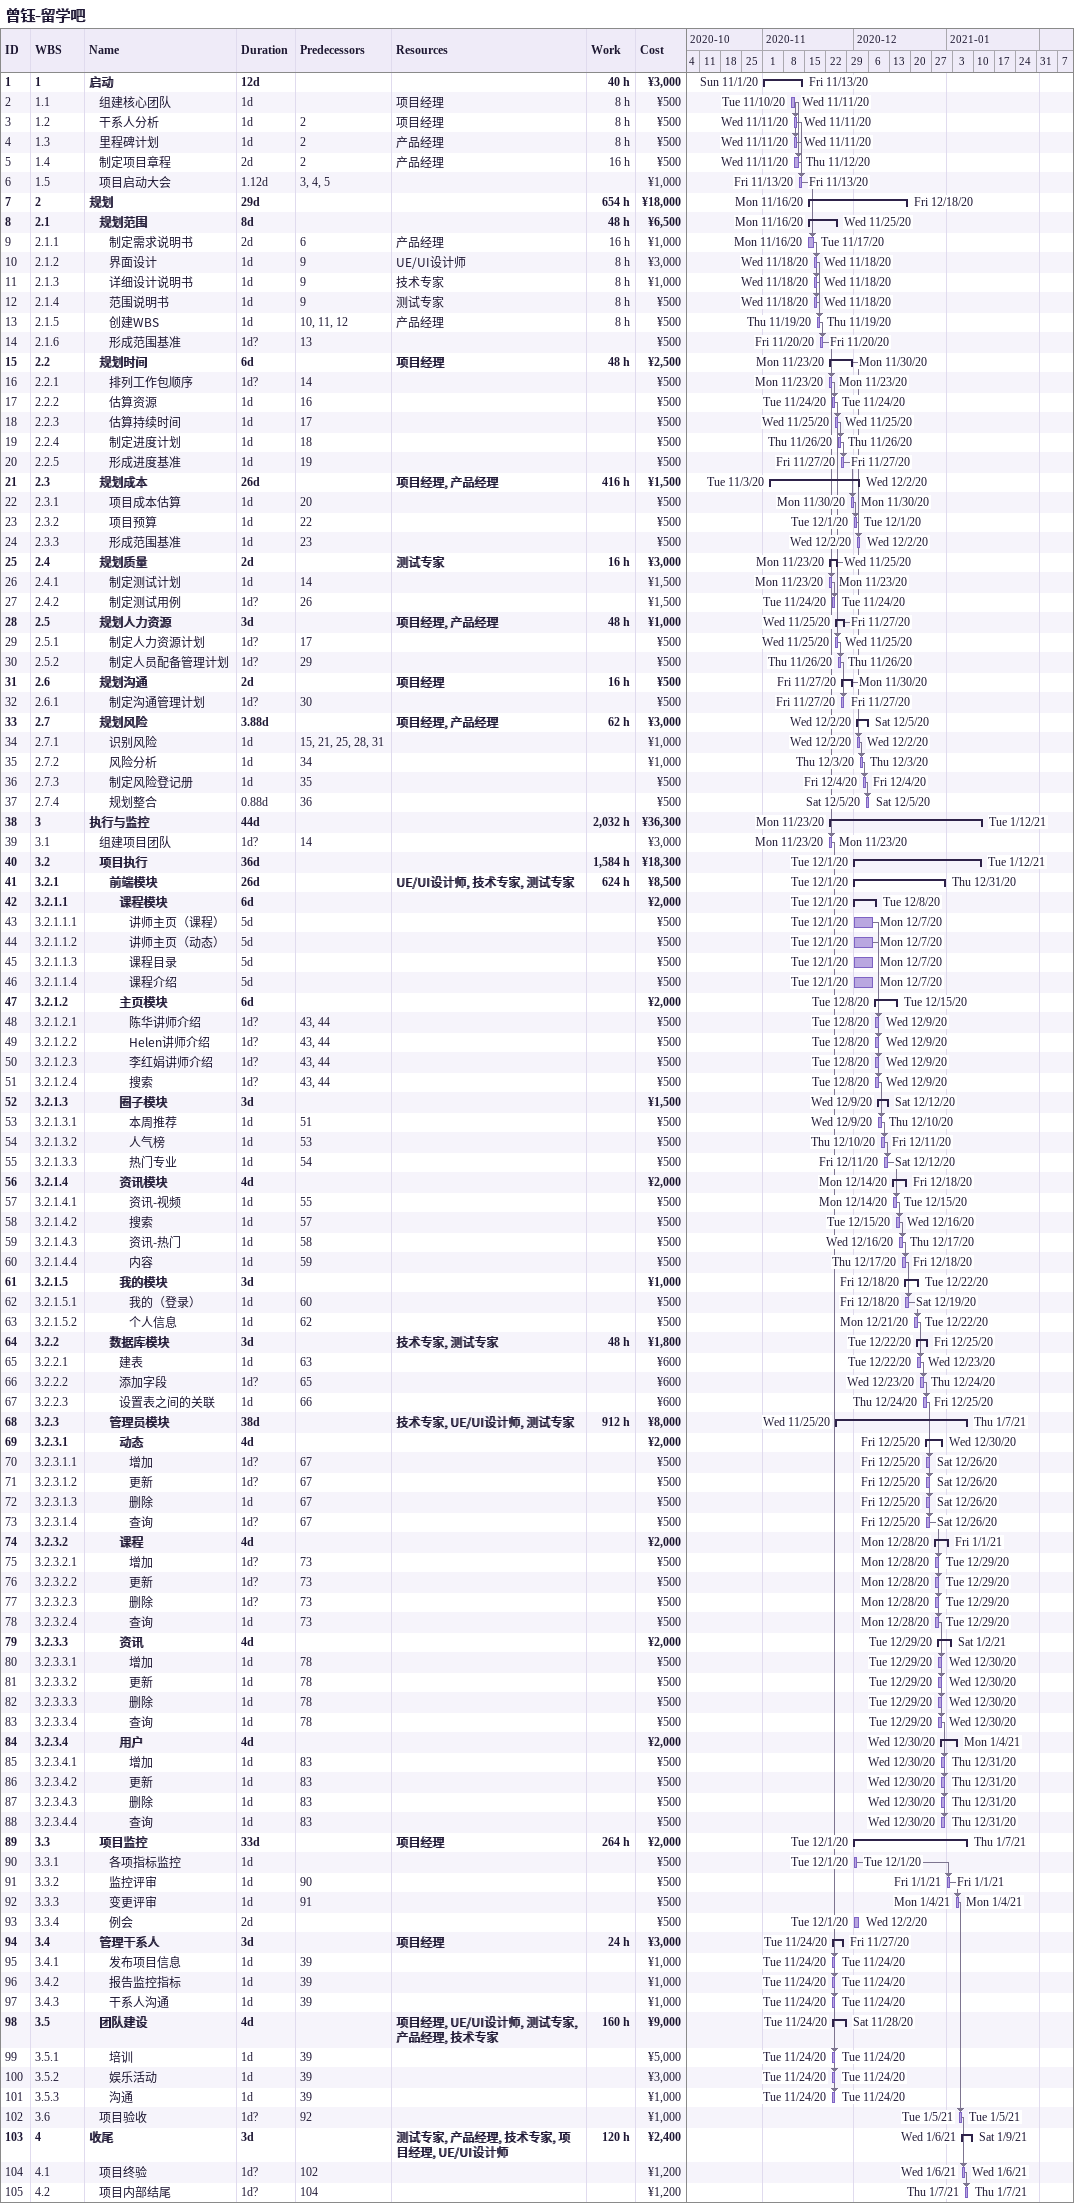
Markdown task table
曾钰-留学吧

| ID | WBS | Task | Duration | Start | Finish | Predecessors | Resources | Work (h) | Cost (¥) |
|---|---|---|---|---|---|---|---|---|---|
| 1 | 1 | **启动** | 12d | 2020-11-01 | 2020-11-13 |  |  | 40 | 3000 |
| 2 | 1.1 | 组建核心团队 | 1d | 2020-11-10 | 2020-11-11 |  | 项目经理 | 8 | 500 |
| 3 | 1.2 | 干系人分析 | 1d | 2020-11-11 | 2020-11-11 | 2 | 项目经理 | 8 | 500 |
| 4 | 1.3 | 里程碑计划 | 1d | 2020-11-11 | 2020-11-11 | 2 | 产品经理 | 8 | 500 |
| 5 | 1.4 | 制定项目章程 | 2d | 2020-11-11 | 2020-11-12 | 2 | 产品经理 | 16 | 500 |
| 6 | 1.5 | 项目启动大会 | 1.12d | 2020-11-13 | 2020-11-13 | 3, 4, 5 |  |  | 1000 |
| 7 | 2 | **规划** | 29d | 2020-11-16 | 2020-12-18 |  |  | 654 | 18000 |
| 8 | 2.1 | **规划范围** | 8d | 2020-11-16 | 2020-11-25 |  |  | 48 | 6500 |
| 9 | 2.1.1 | 制定需求说明书 | 2d | 2020-11-16 | 2020-11-17 | 6 | 产品经理 | 16 | 1000 |
| 10 | 2.1.2 | 界面设计 | 1d | 2020-11-18 | 2020-11-18 | 9 | UE/UI设计师 | 8 | 3000 |
| 11 | 2.1.3 | 详细设计说明书 | 1d | 2020-11-18 | 2020-11-18 | 9 | 技术专家 | 8 | 1000 |
| 12 | 2.1.4 | 范围说明书 | 1d | 2020-11-18 | 2020-11-18 | 9 | 测试专家 | 8 | 500 |
| 13 | 2.1.5 | 创建WBS | 1d | 2020-11-19 | 2020-11-19 | 10, 11, 12 | 产品经理 | 8 | 500 |
| 14 | 2.1.6 | 形成范围基准 | 1d? | 2020-11-20 | 2020-11-20 | 13 |  |  | 500 |
| 15 | 2.2 | **规划时间** | 6d | 2020-11-23 | 2020-11-30 |  | 项目经理 | 48 | 2500 |
| 16 | 2.2.1 | 排列工作包顺序 | 1d? | 2020-11-23 | 2020-11-23 | 14 |  |  | 500 |
| 17 | 2.2.2 | 估算资源 | 1d | 2020-11-24 | 2020-11-24 | 16 |  |  | 500 |
| 18 | 2.2.3 | 估算持续时间 | 1d | 2020-11-25 | 2020-11-25 | 17 |  |  | 500 |
| 19 | 2.2.4 | 制定进度计划 | 1d | 2020-11-26 | 2020-11-26 | 18 |  |  | 500 |
| 20 | 2.2.5 | 形成进度基准 | 1d | 2020-11-27 | 2020-11-27 | 19 |  |  | 500 |
| 21 | 2.3 | **规划成本** | 26d | 2020-11-03 | 2020-12-02 |  | 项目经理, 产品经理 | 416 | 1500 |
| 22 | 2.3.1 | 项目成本估算 | 1d | 2020-11-30 | 2020-11-30 | 20 |  |  | 500 |
| 23 | 2.3.2 | 项目预算 | 1d | 2020-12-01 | 2020-12-01 | 22 |  |  | 500 |
| 24 | 2.3.3 | 形成范围基准 | 1d | 2020-12-02 | 2020-12-02 | 23 |  |  | 500 |
| 25 | 2.4 | **规划质量** | 2d | 2020-11-23 | 2020-11-25 |  | 测试专家 | 16 | 3000 |
| 26 | 2.4.1 | 制定测试计划 | 1d | 2020-11-23 | 2020-11-23 | 14 |  |  | 1500 |
| 27 | 2.4.2 | 制定测试用例 | 1d? | 2020-11-24 | 2020-11-24 | 26 |  |  | 1500 |
| 28 | 2.5 | **规划人力资源** | 3d | 2020-11-25 | 2020-11-27 |  | 项目经理, 产品经理 | 48 | 1000 |
| 29 | 2.5.1 | 制定人力资源计划 | 1d? | 2020-11-25 | 2020-11-25 | 17 |  |  | 500 |
| 30 | 2.5.2 | 制定人员配备管理计划 | 1d? | 2020-11-26 | 2020-11-26 | 29 |  |  | 500 |
| 31 | 2.6 | **规划沟通** | 2d | 2020-11-27 | 2020-11-30 |  | 项目经理 | 16 | 500 |
| 32 | 2.6.1 | 制定沟通管理计划 | 1d? | 2020-11-27 | 2020-11-27 | 30 |  |  | 500 |
| 33 | 2.7 | **规划风险** | 3.88d | 2020-12-02 | 2020-12-05 |  | 项目经理, 产品经理 | 62 | 3000 |
| 34 | 2.7.1 | 识别风险 | 1d | 2020-12-02 | 2020-12-02 | 15, 21, 25, 28, 31 |  |  | 1000 |
| 35 | 2.7.2 | 风险分析 | 1d | 2020-12-03 | 2020-12-03 | 34 |  |  | 1000 |
| 36 | 2.7.3 | 制定风险登记册 | 1d | 2020-12-04 | 2020-12-04 | 35 |  |  | 500 |
| 37 | 2.7.4 | 规划整合 | 0.88d | 2020-12-05 | 2020-12-05 | 36 |  |  | 500 |
| 38 | 3 | **执行与监控** | 44d | 2020-11-23 | 2021-01-12 |  |  | 2032 | 36300 |
| 39 | 3.1 | 组建项目团队 | 1d? | 2020-11-23 | 2020-11-23 | 14 |  |  | 3000 |
| 40 | 3.2 | **项目执行** | 36d | 2020-12-01 | 2021-01-12 |  |  | 1584 | 18300 |
| 41 | 3.2.1 | **前端模块** | 26d | 2020-12-01 | 2020-12-31 |  | UE/UI设计师, 技术专家, 测试专家 | 624 | 8500 |
| 42 | 3.2.1.1 | **课程模块** | 6d | 2020-12-01 | 2020-12-08 |  |  |  | 2000 |
| 43 | 3.2.1.1.1 | 讲师主页（课程） | 5d | 2020-12-01 | 2020-12-07 |  |  |  | 500 |
| 44 | 3.2.1.1.2 | 讲师主页（动态） | 5d | 2020-12-01 | 2020-12-07 |  |  |  | 500 |
| 45 | 3.2.1.1.3 | 课程目录 | 5d | 2020-12-01 | 2020-12-07 |  |  |  | 500 |
| 46 | 3.2.1.1.4 | 课程介绍 | 5d | 2020-12-01 | 2020-12-07 |  |  |  | 500 |
| 47 | 3.2.1.2 | **主页模块** | 6d | 2020-12-08 | 2020-12-15 |  |  |  | 2000 |
| 48 | 3.2.1.2.1 | 陈华讲师介绍 | 1d? | 2020-12-08 | 2020-12-09 | 43, 44 |  |  | 500 |
| 49 | 3.2.1.2.2 | Helen讲师介绍 | 1d? | 2020-12-08 | 2020-12-09 | 43, 44 |  |  | 500 |
| 50 | 3.2.1.2.3 | 李红娟讲师介绍 | 1d? | 2020-12-08 | 2020-12-09 | 43, 44 |  |  | 500 |
| 51 | 3.2.1.2.4 | 搜索 | 1d? | 2020-12-08 | 2020-12-09 | 43, 44 |  |  | 500 |
| 52 | 3.2.1.3 | **圈子模块** | 3d | 2020-12-09 | 2020-12-12 |  |  |  | 1500 |
| 53 | 3.2.1.3.1 | 本周推荐 | 1d | 2020-12-09 | 2020-12-10 | 51 |  |  | 500 |
| 54 | 3.2.1.3.2 | 人气榜 | 1d | 2020-12-10 | 2020-12-11 | 53 |  |  | 500 |
| 55 | 3.2.1.3.3 | 热门专业 | 1d | 2020-12-11 | 2020-12-12 | 54 |  |  | 500 |
| 56 | 3.2.1.4 | **资讯模块** | 4d | 2020-12-14 | 2020-12-18 |  |  |  | 2000 |
| 57 | 3.2.1.4.1 | 资讯-视频 | 1d | 2020-12-14 | 2020-12-15 | 55 |  |  | 500 |
| 58 | 3.2.1.4.2 | 搜索 | 1d | 2020-12-15 | 2020-12-16 | 57 |  |  | 500 |
| 59 | 3.2.1.4.3 | 资讯-热门 | 1d | 2020-12-16 | 2020-12-17 | 58 |  |  | 500 |
| 60 | 3.2.1.4.4 | 内容 | 1d | 2020-12-17 | 2020-12-18 | 59 |  |  | 500 |
| 61 | 3.2.1.5 | **我的模块** | 3d | 2020-12-18 | 2020-12-22 |  |  |  | 1000 |
| 62 | 3.2.1.5.1 | 我的（登录） | 1d | 2020-12-18 | 2020-12-19 | 60 |  |  | 500 |
| 63 | 3.2.1.5.2 | 个人信息 | 1d | 2020-12-21 | 2020-12-22 | 62 |  |  | 500 |
| 64 | 3.2.2 | **数据库模块** | 3d | 2020-12-22 | 2020-12-25 |  | 技术专家, 测试专家 | 48 | 1800 |
| 65 | 3.2.2.1 | 建表 | 1d | 2020-12-22 | 2020-12-23 | 63 |  |  | 600 |
| 66 | 3.2.2.2 | 添加字段 | 1d? | 2020-12-23 | 2020-12-24 | 65 |  |  | 600 |
| 67 | 3.2.2.3 | 设置表之间的关联 | 1d | 2020-12-24 | 2020-12-25 | 66 |  |  | 600 |
| 68 | 3.2.3 | **管理员模块** | 38d | 2020-11-25 | 2021-01-07 |  | 技术专家, UE/UI设计师, 测试专家 | 912 | 8000 |
| 69 | 3.2.3.1 | **动态** | 4d | 2020-12-25 | 2020-12-30 |  |  |  | 2000 |
| 70 | 3.2.3.1.1 | 增加 | 1d? | 2020-12-25 | 2020-12-26 | 67 |  |  | 500 |
| 71 | 3.2.3.1.2 | 更新 | 1d? | 2020-12-25 | 2020-12-26 | 67 |  |  | 500 |
| 72 | 3.2.3.1.3 | 删除 | 1d | 2020-12-25 | 2020-12-26 | 67 |  |  | 500 |
| 73 | 3.2.3.1.4 | 查询 | 1d? | 2020-12-25 | 2020-12-26 | 67 |  |  | 500 |
| 74 | 3.2.3.2 | **课程** | 4d | 2020-12-28 | 2021-01-01 |  |  |  | 2000 |
| 75 | 3.2.3.2.1 | 增加 | 1d? | 2020-12-28 | 2020-12-29 | 73 |  |  | 500 |
| 76 | 3.2.3.2.2 | 更新 | 1d? | 2020-12-28 | 2020-12-29 | 73 |  |  | 500 |
| 77 | 3.2.3.2.3 | 删除 | 1d? | 2020-12-28 | 2020-12-29 | 73 |  |  | 500 |
| 78 | 3.2.3.2.4 | 查询 | 1d | 2020-12-28 | 2020-12-29 | 73 |  |  | 500 |
| 79 | 3.2.3.3 | **资讯** | 4d | 2020-12-29 | 2021-01-02 |  |  |  | 2000 |
| 80 | 3.2.3.3.1 | 增加 | 1d | 2020-12-29 | 2020-12-30 | 78 |  |  | 500 |
| 81 | 3.2.3.3.2 | 更新 | 1d | 2020-12-29 | 2020-12-30 | 78 |  |  | 500 |
| 82 | 3.2.3.3.3 | 删除 | 1d | 2020-12-29 | 2020-12-30 | 78 |  |  | 500 |
| 83 | 3.2.3.3.4 | 查询 | 1d | 2020-12-29 | 2020-12-30 | 78 |  |  | 500 |
| 84 | 3.2.3.4 | **用户** | 4d | 2020-12-30 | 2021-01-04 |  |  |  | 2000 |
| 85 | 3.2.3.4.1 | 增加 | 1d | 2020-12-30 | 2020-12-31 | 83 |  |  | 500 |
| 86 | 3.2.3.4.2 | 更新 | 1d | 2020-12-30 | 2020-12-31 | 83 |  |  | 500 |
| 87 | 3.2.3.4.3 | 删除 | 1d | 2020-12-30 | 2020-12-31 | 83 |  |  | 500 |
| 88 | 3.2.3.4.4 | 查询 | 1d | 2020-12-30 | 2020-12-31 | 83 |  |  | 500 |
| 89 | 3.3 | **项目监控** | 33d | 2020-12-01 | 2021-01-07 |  | 项目经理 | 264 | 2000 |
| 90 | 3.3.1 | 各项指标监控 | 1d | 2020-12-01 | 2020-12-01 |  |  |  | 500 |
| 91 | 3.3.2 | 监控评审 | 1d | 2021-01-01 | 2021-01-01 | 90 |  |  | 500 |
| 92 | 3.3.3 | 变更评审 | 1d | 2021-01-04 | 2021-01-04 | 91 |  |  | 500 |
| 93 | 3.3.4 | 例会 | 2d | 2020-12-01 | 2020-12-02 |  |  |  | 500 |
| 94 | 3.4 | **管理干系人** | 3d | 2020-11-24 | 2020-11-27 |  | 项目经理 | 24 | 3000 |
| 95 | 3.4.1 | 发布项目信息 | 1d | 2020-11-24 | 2020-11-24 | 39 |  |  | 1000 |
| 96 | 3.4.2 | 报告监控指标 | 1d | 2020-11-24 | 2020-11-24 | 39 |  |  | 1000 |
| 97 | 3.4.3 | 干系人沟通 | 1d | 2020-11-24 | 2020-11-24 | 39 |  |  | 1000 |
| 98 | 3.5 | **团队建设** | 4d | 2020-11-24 | 2020-11-28 |  | 项目经理, UE/UI设计师, 测试专家, 产品经理, 技术专家 | 160 | 9000 |
| 99 | 3.5.1 | 培训 | 1d | 2020-11-24 | 2020-11-24 | 39 |  |  | 5000 |
| 100 | 3.5.2 | 娱乐活动 | 1d | 2020-11-24 | 2020-11-24 | 39 |  |  | 3000 |
| 101 | 3.5.3 | 沟通 | 1d | 2020-11-24 | 2020-11-24 | 39 |  |  | 1000 |
| 102 | 3.6 | 项目验收 | 1d? | 2021-01-05 | 2021-01-05 | 92 |  |  | 1000 |
| 103 | 4 | **收尾** | 3d | 2021-01-06 | 2021-01-09 |  | 测试专家, 产品经理, 技术专家, 项目经理, UE/UI设计师 | 120 | 2400 |
| 104 | 4.1 | 项目终验 | 1d? | 2021-01-06 | 2021-01-06 | 102 |  |  | 1200 |
| 105 | 4.2 | 项目内部结尾 | 1d? | 2021-01-07 | 2021-01-07 | 104 |  |  | 1200 |
